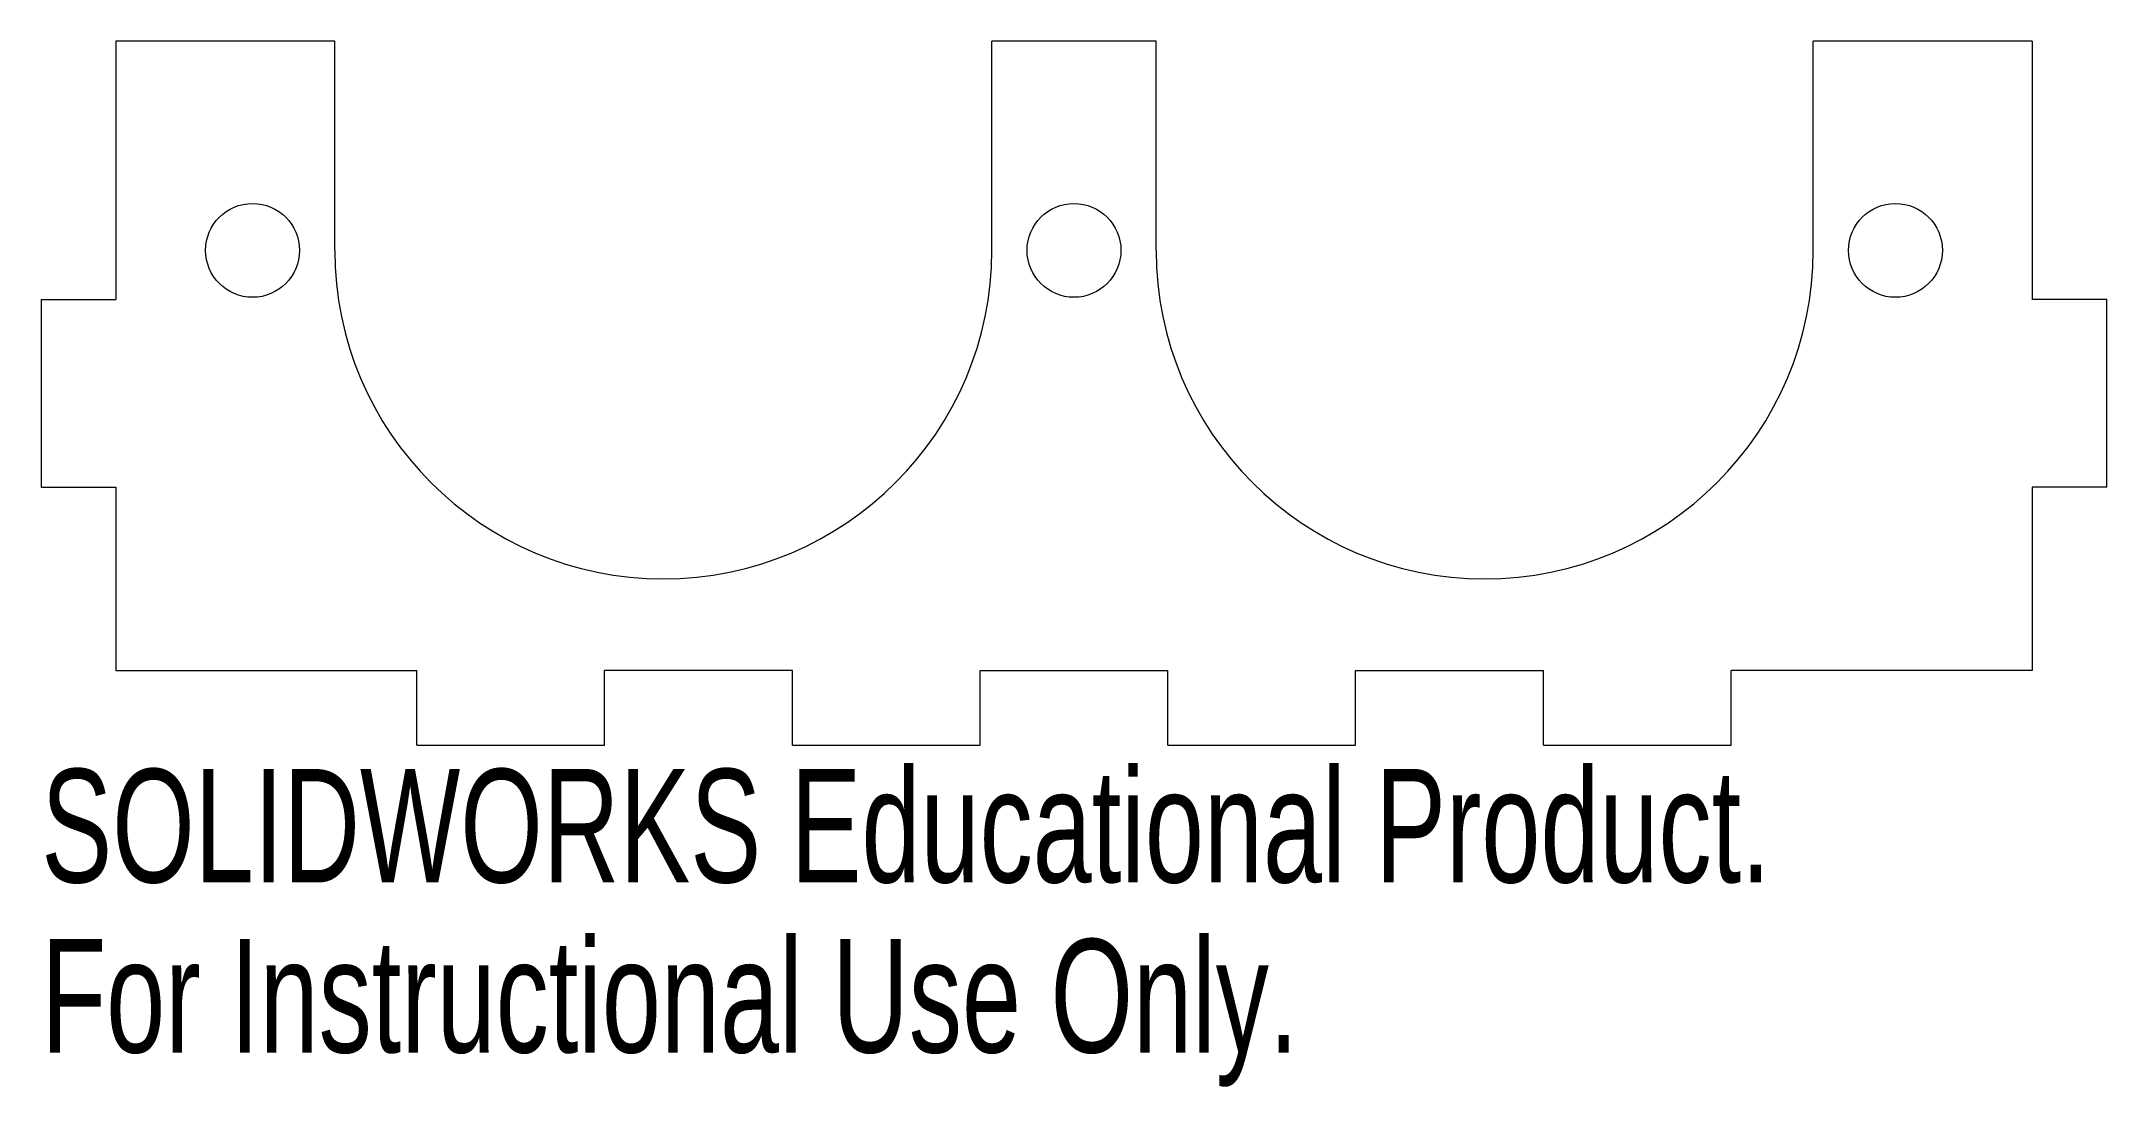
# Model space of a CAD drawing. Header units: millimetres. Extents: x 0 to 88, y -44.6 to 0.
import ezdxf

# ---------------------------------------------------------------- set-up
doc = ezdxf.new("R2010")
doc.units = ezdxf.units.MM
doc.styles.add('SLDTEXTSTYLE0', font='TXT', dxfattribs={"width": 0.7})

msp = doc.modelspace()

# ---------------------------------------------------------------- linework, layer by layer
at = {"color": 7, "linetype": 'Continuous', "lineweight": 15}
for p, q in [((12.5, 0), (3.175, 0)), ((3.175, 0), (3.175, -11)), ((12.5, -8.9125), (12.5, 0)), ((47.5, 0), (40.5, 0)), ((40.5, -8.9125), (40.5, 0)), ((47.5, -8.9125), (47.5, 0)), ((84.825, 0), (75.5, 0)), ((75.5, -8.9125), (75.5, 0)), ((84.825, 0), (84.825, -11)), ((0, -11), (3.175, -11)), ((0, -11), (0, -19)), ((88, -11), (84.825, -11)), ((88, -19), (88, -11)), ((0, -19), (3.175, -19)), ((3.175, -19), (3.175, -26.825)), ((84.825, -19), (84.825, -26.825)), ((88, -19), (84.825, -19)), ((3.175, -26.825), (16, -26.825)), ((16, -30), (16, -26.825)), ((24, -30), (24, -26.825)), ((32, -26.825), (24, -26.825)), ((32, -30), (32, -26.825)), ((40, -30), (40, -26.825)), ((40, -26.825), (48, -26.825)), ((48, -30), (48, -26.825)), ((56, -30), (56, -26.825)), ((56, -26.825), (64, -26.825)), ((64, -30), (64, -26.825)), ((72, -30), (72, -26.825)), ((84.825, -26.825), (72, -26.825)), ((16, -30), (24, -30)), ((32, -30), (40, -30)), ((48, -30), (56, -30)), ((64, -30), (72, -30))]:
    msp.add_line(p, q, dxfattribs=at)
for centre in [(9, -8.9125), (44, -8.9125), (79, -8.9125)]:
    msp.add_circle(centre, 2, dxfattribs=at)
for centre in [(26.5, -8.9125), (61.5, -8.9125)]:
    msp.add_arc(centre, 14, 180, 0, dxfattribs=at)

# ---------------------------------------------------------------- texts
at = {"color": 7, "linetype": 'Continuous', "char_height": 4.83362, "attachment_point": 1, "style": 'SLDTEXTSTYLE0'}
for s, insert in [('SOLIDWORKS Educational Product.', (0, -31.0196)), ('For Instructional Use Only.', (0, -38.27))]:
    msp.add_mtext(s, dxfattribs=dict(at, insert=insert))

doc.saveas('drawing.dxf')
